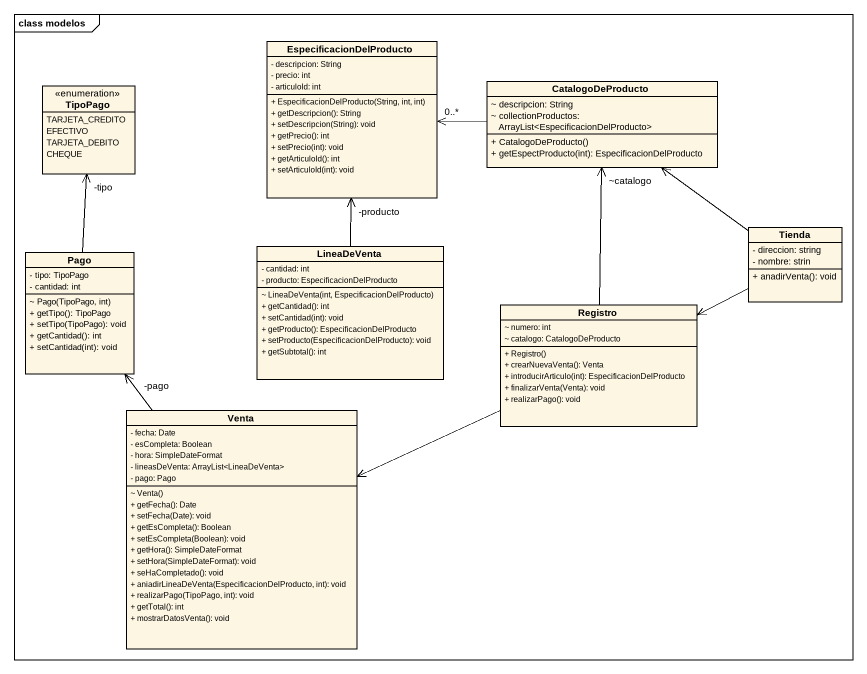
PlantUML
@startuml
mainframe class modelos
hide circle
hide empty members
skinparam classAttributeIconSize 0
class EspecificacionDelProducto {
  - descripcion: String
  - precio: int
  - articuloId: int
  + EspecificacionDelProducto(String, int, int)
  + getDescripcion(): String
  + setDescripcion(String): void
  + getPrecio(): int
  + setPrecio(int): void
  + getArticuloId(): int
  + setArticuloId(int): void
}
class CatalogoDeProducto {
  ~ descripcion: String
  ~ collectionProductos: ArrayList<EspecificacionDelProducto>
  + CatalogoDeProducto()
  + getEspectProducto(int): EspecificacionDelProducto
}
enum TipoPago {
  TARJETA_CREDITO
  EFECTIVO
  TARJETA_DEBITO
  CHEQUE
}
class LineaDeVenta {
  - cantidad: int
  - producto: EspecificacionDelProducto
  ~ LineaDeVenta(int, EspecificacionDelProducto)
  + getCantidad(): int
  + setCantidad(int): void
  + getProducto(): EspecificacionDelProducto
  + setProducto(EspecificacionDelProducto): void
  + getSubtotal(): int
}
class Tienda {
  - direccion: string
  - nombre: strin
  + anadirVenta(): void
}
class Pago {
  - tipo: TipoPago
  - cantidad: int
  ~ Pago(TipoPago, int)
  + getTipo(): TipoPago
  + setTipo(TipoPago): void
  + getCantidad(): int
  + setCantidad(int): void
}
class Registro {
  ~ numero: int
  ~ catalogo: CatalogoDeProducto
  + Registro()
  + crearNuevaVenta(): Venta
  + introducirArticulo(int): EspecificacionDelProducto
  + finalizarVenta(Venta): void
  + realizarPago(): void
}
class Venta {
  - fecha: Date
  - esCompleta: Boolean
  - hora: SimpleDateFormat
  - lineasDeVenta: ArrayList<LineaDeVenta>
  - pago: Pago
  ~ Venta()
  + getFecha(): Date
  + setFecha(Date): void
  + getEsCompleta(): Boolean
  + setEsCompleta(Boolean): void
  + getHora(): SimpleDateFormat
  + setHora(SimpleDateFormat): void
  + seHaCompletado(): void
  + aniadirLineaDeVenta(EspecificacionDelProducto, int): void
  + realizarPago(TipoPago, int): void
  + getTotal(): int
  + mostrarDatosVenta(): void
}
CatalogoDeProducto -left-> "0..*" EspecificacionDelProducto
LineaDeVenta -up-> "-producto" EspecificacionDelProducto
Tienda -up-> CatalogoDeProducto
Tienda -left-> Registro
Pago -up-> "-tipo" TipoPago
Registro -up-> "~catalogo" CatalogoDeProducto
Registro -left-> Venta
Venta -up-> "-pago" Pago
@enduml
